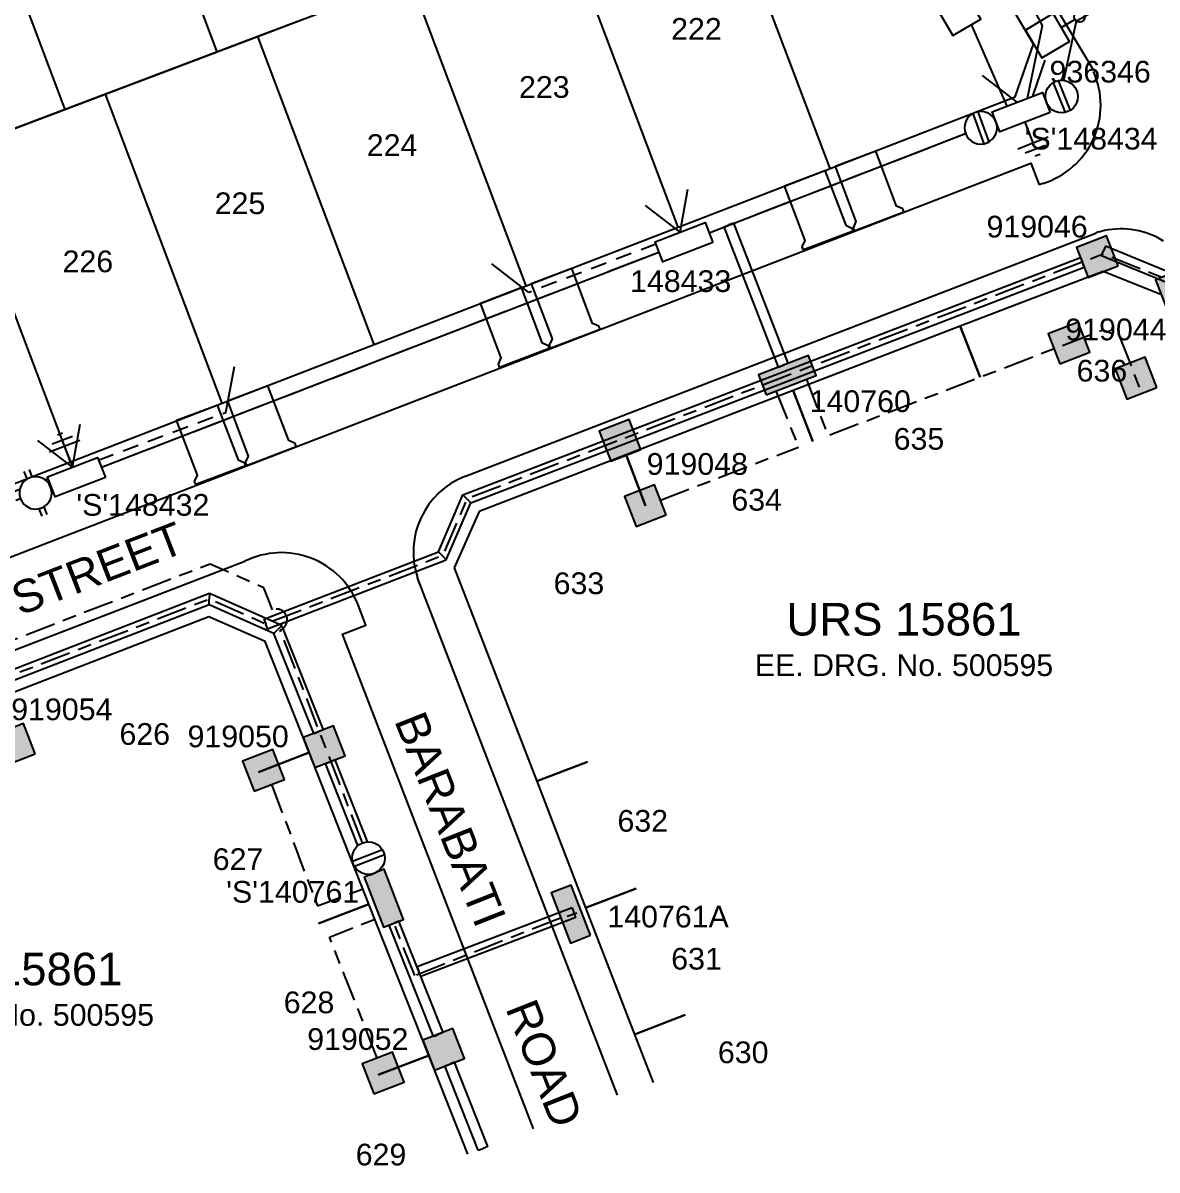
# Model space of a CAD drawing. Header units: metres. Extents: x 310835 to 311433, y 6270349 to 6270744.
# Drawn here: x 311224.4 to 311328.8, y 6270479.7 to 6270585.3 of the extents above; entities that cross this region are included whole.
import ezdxf
from ezdxf.enums import TextEntityAlignment as Align

# ---------------------------------------------------------------- set-up
doc = ezdxf.new("R2010")
doc.units = ezdxf.units.M
doc.header["$LTSCALE"] = 0.7
for name, pattern in [('Cable Exist OH', [1, 1, 0]), ('Cable Exist UG', [8.2, 4, -1.2, 1.8, -1.2]), ('Dash', [5, 3, -2]), ('IE Trench LV', [6.5, 5, -1.5])]:
    doc.linetypes.add(name, pattern=pattern)
doc.layers.get('0').update_dxf_attribs({"color": 6})
for name, color, linetype in [('_User Miscellaneous11', 7, 'Continuous'), ('_User Miscellaneous4', 7, 'Continuous'), ('_User Miscellaneous6', 7, 'Continuous'), ('_User Miscellaneous7', 150, 'Continuous'), ('_User Miscellaneous8', 7, 'Continuous'), ('_User_LV_Exist', 7, 'Continuous'), ('Cadastre Developer_SP_NEW', 4, 'Continuous'), ('Cadastre Land Parcels_SP_EXT', 4, 'Continuous'), ('Cadastre Roads_SP_EXT', 4, 'Continuous'), ('Cadastre Roads_SP_NEW', 8, 'Continuous'), ('Duct_SP_EXT', 4, 'Continuous'), ('Equip_LV_NEW', 5, 'Continuous'), ('Mains_LV_NEW_R6', 2, 'Continuous'), ('Mains_LV_NEW_T84', 2, 'Continuous'), ('Services_SP_NEW_UG', 2, 'Continuous'), ('SupportsUG_SP_LV_EXT', 7, 'Continuous'), ('SupportsUG_SP_LV_NEW', 2, 'Continuous'), ('SupportsUG_SP_LV_SL_EXT', 7, 'Continuous'), ('SupportsUG_SP_LV_SL_NEW', 2, 'Continuous'), ('Trench_SP_EXT', 7, 'Continuous'), ('Trench_SP_NEW', 2, 'Continuous'), ('UG_Details_SP_MISC', 7, 'Continuous')]:
    doc.layers.add(name, color=color, linetype=linetype)
doc.layers.add('_User Miscellaneous12', color=7, linetype='Continuous', lineweight=35)
doc.layers.add('_User Miscellaneous5', color=7, linetype='Continuous', lineweight=35)
doc.layers.add('_User Notes', color=7, linetype='Continuous', plot=False)
doc.styles.add('ARIAL', font='arial.ttf', dxfattribs={"height": 2})
doc.styles.add('ARIAL 3.0', font='arial.ttf', dxfattribs={"height": 3})
doc.styles.add('COLUMN_LABEL', font='arial.ttf')
doc.styles.add('POLE_LABEL', font='arial.ttf')
doc.styles.add('SL_LABEL', font='arial.ttf')
doc.styles.get("Standard").update_dxf_attribs({"font": 'arial.ttf'})
doc.styles.add('style1', font='iso3098b.shx')
doc.linetypes.add('Cable New UG', pattern='A,8,-1,["x",style1,S=3.5,R=0,X=0.35,Y=-1],-3.5', length=12.5)
doc.linetypes.add('Cable Z', pattern='A,8,-1,["Z",Standard,S=2.5,R=0,X=0.35,Y=-1.25],-3.5', length=12.5)

# ---------------------------------------------------------------- blocks, each defined once
blk = doc.blocks.new('PILLAR_EXT')
blk.add_hatch(color=256).paths.add_polyline_path([(-2.475, 2.49), (-2.475, 0.51), (2.475, 0.51), (2.475, 2.49)])
blk.add_lwpolyline([(-2.475, 0.51), (2.475, 0.51), (2.475, 2.49), (-2.475, 2.49)], close=True)
for tag, p, flags in [('OWNED_BY', (0, 1.3), 9), ('STATE', (0, 1.1), 9), ('SUPPORT_TYPE', (0, 0.9), 9), ('USAGE', (0, 0.7), 9), ('LEGEND', (0, 0.5), 9), ('LOCATION', (0, 0.3), 9), ('NOTES', (0, 0.1), 9), ('PARENT', (0, -0.1), 9), ('STREETNAME', (0, -0.3), 9), ('SUBURB', (0, -0.5), 1)]:
    blk.add_attdef(tag, p, '', height=0.2, dxfattribs=dict(flags=flags))
at = {"layer": '_User Miscellaneous6', "style": 'ARIAL', "flags": 8}
blk.add_attdef('ASSET_NUM', text='', height=2, dxfattribs=at).set_placement((1.5, 7.5), align=Align.TOP_LEFT)
blk = doc.blocks.new('*U37')
at = {"layer": '_User Miscellaneous7'}
blk.add_hatch(color=256, dxfattribs=at).paths.add_polyline_path([(-1.49, -4.51), (-1.49, -7.49), (1.48, -7.49), (1.48, -4.51)])
at = {"layer": '_User Miscellaneous8'}
blk.add_hatch(color=256, dxfattribs=at).paths.add_polyline_path([(-1.49, 1.48), (-1.49, -1.49), (1.48, -1.49), (1.48, 1.48)])
at = {"layer": '_User Miscellaneous7'}
blk.add_lwpolyline([(1.48, -7.49), (1.48, -4.51), (-1.49, -4.51), (-1.49, -7.49)], close=True, dxfattribs=at)
at = {"layer": '_User Miscellaneous8'}
blk.add_lwpolyline([(1.48, -1.49), (1.48, 1.48), (-1.49, 1.48), (-1.49, -1.49)], close=True, dxfattribs=at)
at = {"flags": 9}
for tag, style, p in [('STRUCTURE_PLANT_NUMBER', 'POLE_LABEL', (1.81, 0.03)), ('STREET_CODE', 'COLUMN_LABEL', (1.81, -0.2))]:
    blk.add_attdef(tag, text='', height=0.2, dxfattribs=dict(at, style=style)).set_placement(p, align=Align.MIDDLE_LEFT)
for tag, p in [('COLUMN_TYPE', (1.81, -0.4)), ('OWNED_BY', (1.81, -0.6)), ('STATE', (1.81, -0.8)), ('USAGE', (1.81, -1)), ('STREETNAME', (1.81, -1.6)), ('SUBURB', (1.81, -1.8)), ('LEGEND', (1.81, -1.2)), ('LOCATION', (1.81, -1.4)), ('NOTES', (1.81, -2))]:
    blk.add_attdef(tag, text='', height=0.2, dxfattribs=at).set_placement(p, align=Align.MIDDLE_LEFT)
at = {"flags": 1}
blk.add_attdef('Z', (1.81, -2.35), '', height=0.2, dxfattribs=at)
at = {"layer": '_User Miscellaneous6', "style": 'ARIAL', "flags": 8}
blk.add_attdef('ASSET_NUM', text='', height=2, dxfattribs=at).set_placement((2, 2), align=Align.MIDDLE_LEFT)
blk = doc.blocks.new('*U89')
at = {"layer": '_User Miscellaneous7'}
blk.add_hatch(color=256, dxfattribs=at).paths.add_polyline_path([(-0.47, -12.51), (2.5, -12.51), (2.5, -9.54), (-0.47, -9.54)])
at = {"layer": '_User Miscellaneous8'}
blk.add_hatch(color=256, dxfattribs=at).paths.add_polyline_path([(-1.49, -1.49), (1.48, -1.49), (1.48, 1.48), (-1.49, 1.48)])
at = {"layer": '_User Miscellaneous7'}
blk.add_lwpolyline([(2.5, -12.51), (2.5, -9.54), (-0.47, -9.54), (-0.47, -12.51)], close=True, dxfattribs=at)
at = {"layer": '_User Miscellaneous8'}
blk.add_lwpolyline([(1.48, -1.49), (1.48, 1.48), (-1.49, 1.48), (-1.49, -1.49)], close=True, dxfattribs=at)
at = {"flags": 9}
for tag, style, p in [('STRUCTURE_PLANT_NUMBER', 'POLE_LABEL', (1.81, 0.03)), ('STREET_CODE', 'COLUMN_LABEL', (1.81, -0.2))]:
    blk.add_attdef(tag, text='', height=0.2, dxfattribs=dict(at, style=style)).set_placement(p, align=Align.MIDDLE_LEFT)
for tag, p in [('COLUMN_TYPE', (1.81, -0.4)), ('OWNED_BY', (1.81, -0.6)), ('STATE', (1.81, -0.8)), ('USAGE', (1.81, -1)), ('STREETNAME', (1.81, -1.6)), ('SUBURB', (1.81, -1.8)), ('LEGEND', (1.81, -1.2)), ('LOCATION', (1.81, -1.4)), ('NOTES', (1.81, -2))]:
    blk.add_attdef(tag, text='', height=0.2, dxfattribs=at).set_placement(p, align=Align.MIDDLE_LEFT)
at = {"flags": 1}
blk.add_attdef('Z', (1.81, -2.35), '', height=0.2, dxfattribs=at)
at = {"layer": '_User Miscellaneous6', "style": 'ARIAL', "flags": 8}
blk.add_attdef('ASSET_NUM', text='', height=2, dxfattribs=at).set_placement((2, 2), align=Align.MIDDLE_LEFT)
blk = doc.blocks.new('*U88')
at = {"layer": '_User Miscellaneous7'}
blk.add_hatch(color=256, dxfattribs=at).paths.add_polyline_path([(-2.23, -13.22), (0.74, -13.22), (0.74, -10.25), (-2.23, -10.25)])
at = {"layer": '_User Miscellaneous8'}
blk.add_hatch(color=256, dxfattribs=at).paths.add_polyline_path([(-1.49, -1.49), (1.48, -1.49), (1.48, 1.48), (-1.49, 1.48)])
at = {"layer": '_User Miscellaneous7'}
blk.add_lwpolyline([(0.74, -13.22), (0.74, -10.25), (-2.23, -10.25), (-2.23, -13.22)], close=True, dxfattribs=at)
at = {"layer": '_User Miscellaneous8'}
blk.add_lwpolyline([(1.48, -1.49), (1.48, 1.48), (-1.49, 1.48), (-1.49, -1.49)], close=True, dxfattribs=at)
at = {"flags": 9}
for tag, style, p in [('STRUCTURE_PLANT_NUMBER', 'POLE_LABEL', (1.81, 0.03)), ('STREET_CODE', 'COLUMN_LABEL', (1.81, -0.2))]:
    blk.add_attdef(tag, text='', height=0.2, dxfattribs=dict(at, style=style)).set_placement(p, align=Align.MIDDLE_LEFT)
for tag, p in [('COLUMN_TYPE', (1.81, -0.4)), ('OWNED_BY', (1.81, -0.6)), ('STATE', (1.81, -0.8)), ('USAGE', (1.81, -1)), ('STREETNAME', (1.81, -1.6)), ('SUBURB', (1.81, -1.8)), ('LEGEND', (1.81, -1.2)), ('LOCATION', (1.81, -1.4)), ('NOTES', (1.81, -2))]:
    blk.add_attdef(tag, text='', height=0.2, dxfattribs=at).set_placement(p, align=Align.MIDDLE_LEFT)
at = {"flags": 1}
blk.add_attdef('Z', (1.81, -2.35), '', height=0.2, dxfattribs=at)
at = {"layer": '_User Miscellaneous6', "style": 'ARIAL', "flags": 8}
blk.add_attdef('ASSET_NUM', text='', height=2, dxfattribs=at).set_placement((2, 2), align=Align.MIDDLE_LEFT)
blk = doc.blocks.new('*U90')
at = {"layer": '_User Miscellaneous7'}
blk.add_hatch(color=256, dxfattribs=at).paths.add_polyline_path([(-1.49, -7.95), (1.48, -7.95), (1.48, -4.98), (-1.49, -4.98)])
at = {"layer": '_User Miscellaneous8'}
blk.add_hatch(color=256, dxfattribs=at).paths.add_polyline_path([(-1.49, -1.49), (1.48, -1.49), (1.48, 1.48), (-1.49, 1.48)])
at = {"layer": '_User Miscellaneous7'}
blk.add_lwpolyline([(1.48, -7.95), (1.48, -4.98), (-1.49, -4.98), (-1.49, -7.95)], close=True, dxfattribs=at)
at = {"layer": '_User Miscellaneous8'}
blk.add_lwpolyline([(1.48, -1.49), (1.48, 1.48), (-1.49, 1.48), (-1.49, -1.49)], close=True, dxfattribs=at)
at = {"flags": 9}
for tag, style, p in [('STRUCTURE_PLANT_NUMBER', 'POLE_LABEL', (1.81, 0.03)), ('STREET_CODE', 'COLUMN_LABEL', (1.81, -0.2))]:
    blk.add_attdef(tag, text='', height=0.2, dxfattribs=dict(at, style=style)).set_placement(p, align=Align.MIDDLE_LEFT)
for tag, p in [('COLUMN_TYPE', (1.81, -0.4)), ('OWNED_BY', (1.81, -0.6)), ('STATE', (1.81, -0.8)), ('USAGE', (1.81, -1)), ('STREETNAME', (1.81, -1.6)), ('SUBURB', (1.81, -1.8)), ('LEGEND', (1.81, -1.2)), ('LOCATION', (1.81, -1.4)), ('NOTES', (1.81, -2))]:
    blk.add_attdef(tag, text='', height=0.2, dxfattribs=at).set_placement(p, align=Align.MIDDLE_LEFT)
at = {"flags": 1}
blk.add_attdef('Z', (1.81, -2.35), '', height=0.2, dxfattribs=at)
at = {"layer": '_User Miscellaneous6', "style": 'ARIAL', "flags": 8}
blk.add_attdef('ASSET_NUM', text='', height=2, dxfattribs=at).set_placement((2, 2), align=Align.MIDDLE_LEFT)
blk = doc.blocks.new('*U35')
at = {"lineweight": -3}
blk.add_lwpolyline([(-2.48, 2.49), (2.47, 2.49), (2.47, 0.51), (-2.48, 0.51)], close=True, dxfattribs=at)
for tag, flags, p in [('STREET_CODE', 9, (1.5, 3.5)), ('OWNED_BY', 9, (1.5, 3.3)), ('OPERATED_BY', 9, (1.5, 3.1)), ('STATE', 9, (1.5, 2.7)), ('SUPPORT_TYPE', 9, (1.5, 2.5)), ('MAINTAINED_BY', 9, (1.5, 2.9)), ('USAGE', 9, (1.5, 2.3)), ('LEGEND', 9, (1.5, 2.1)), ('SUBURB', 9, (1.5, 1.7)), ('STREETNAME', 9, (1.5, 1.5)), ('PARENT', 9, (1.5, 1.9)), ('LOCATION', 9, (1.5, 1.3)), ('NOTES', 9, (1.5, 1.1)), ('Z', 1, (1.5, 0.9))]:
    blk.add_attdef(tag, text='', height=0.2, dxfattribs=dict(flags=flags)).set_placement(p, align=Align.MIDDLE_LEFT)
at = {"layer": '_User Miscellaneous4', "style": 'ARIAL', "flags": 8}
blk.add_attdef('ASSET_NUM', text='', height=2, dxfattribs=at).set_placement((2, 5.5), align=Align.MIDDLE_LEFT)
blk = doc.blocks.new('A$C1B2C29DD')
at = {"layer": 'Services_SP_NEW_UG', "color": 2, "flags": 128}
for points in [[(0, 0), (-2.1, 3.44)], [(0, 0), (2.1, 3.44)]]:
    blk.add_lwpolyline(points, dxfattribs=at)
blk = doc.blocks.new('*U57')
at = {"layer": 'Services_SP_NEW_UG', "color": 2, "flags": 128}
blk.add_lwpolyline([(-15, -0.75), (-17.25, 2.93)], dxfattribs=at)
at = {"layer": 'Services_SP_NEW_UG', "color": 2, "linetype": 'Dash', "ltscale": 0.7, "flags": 128}
blk.add_lwpolyline([(-2.47, -0.75), (-15, -0.75)], dxfattribs=at)
blk = doc.blocks.new('*U58')
at = {"layer": 'Services_SP_NEW_UG', "color": 2, "flags": 128}
blk.add_lwpolyline([(15.02, -0.75), (17.26, 2.93)], dxfattribs=at)
at = {"layer": 'Services_SP_NEW_UG', "color": 2, "linetype": 'Dash', "ltscale": 0.7, "flags": 128}
blk.add_lwpolyline([(2.47, -0.75), (15.02, -0.75)], dxfattribs=at)
blk = doc.blocks.new('*U59')
at = {"layer": 'Services_SP_NEW_UG', "color": 2, "flags": 128}
blk.add_lwpolyline([(-15.01, -0.75), (-17.25, 2.93)], dxfattribs=at)
at = {"layer": 'Services_SP_NEW_UG', "color": 2, "linetype": 'Dash', "ltscale": 0.7, "flags": 128}
blk.add_lwpolyline([(-2.47, -0.75), (-15.01, -0.75)], dxfattribs=at)
blk = doc.blocks.new('*U161')
at = {"layer": '_User Miscellaneous7', "lineweight": -3}
blk.add_lwpolyline([(-5.94, -3.03), (-5.94, -1.58)], dxfattribs=at)
blk.add_lwpolyline([(-7.42, -6), (-4.45, -6), (-4.45, -3.03), (-7.42, -3.03)], close=True, dxfattribs=at)
blk.add_circle((-5.94, -1.08), 0.5, dxfattribs=at)
at = {"layer": '_User Miscellaneous8', "color": 2, "lineweight": -3}
blk.add_lwpolyline([(-1.49, 0), (1.49, 0), (1.49, 2.97), (-1.49, 2.97)], close=True, dxfattribs=at)
at = {"style": 'POLE_LABEL', "flags": 9}
blk.add_attdef('STRUCTURE_PLANT_NUMBER', text='', height=0.2, dxfattribs=at).set_placement((1.64, 1.73), align=Align.MIDDLE_LEFT)
for tag, flags, p in [('STREET_CODE', 9, (1.64, 1.49)), ('OWNED_BY', 9, (1.64, 1.09)), ('COLUMN_TYPE', 9, (1.64, 1.29)), ('OPERATED_BY', 9, (1.64, 0.89)), ('STATE', 9, (1.64, 0.49)), ('MAINTAINED_BY', 9, (1.64, 0.69)), ('USAGE', 9, (1.64, 0.29)), ('LEGEND', 9, (1.64, 0.09)), ('SUBURB', 9, (1.64, -0.31)), ('STREETNAME', 9, (1.64, -0.51)), ('PARENT', 9, (1.64, -0.11)), ('LOCATION', 9, (1.64, -0.71)), ('NOTES', 9, (1.64, -0.91)), ('LABEL_ALIGNMENT', 9, (1.64, -1.11)), ('Z', 1, (1.64, -1.31))]:
    blk.add_attdef(tag, text='', height=0.2, dxfattribs=dict(flags=flags)).set_placement(p, align=Align.MIDDLE_LEFT)
at = {"layer": '_User Miscellaneous5', "style": 'ARIAL', "flags": 8}
blk.add_attdef('ASSET_NUM', text='', height=2, dxfattribs=at).set_placement((2, 3.49), align=Align.MIDDLE_LEFT)
blk = doc.blocks.new('*U49')
at = {"layer": '_User Miscellaneous8', "color": 2}
blk.add_line((0, 0), (0, 1.45), dxfattribs=at)
blk.add_circle((0, 1.95), 0.5, dxfattribs=at)
for tag, p, flags in [('Z', (0, 0), 1), ('OPERATED_BY', (0, -9.61), 9)]:
    blk.add_attdef(tag, p, '', height=0.2, dxfattribs=dict(flags=flags))
at = {"style": 'SL_LABEL', "flags": 9}
blk.add_attdef('STREET_CODE', text='', height=0.2, dxfattribs=at).set_placement((0, -0.2), align=Align.MIDDLE_LEFT)
at = {"flags": 9}
for tag, p in [('CONSTRUCTED_VOLTAGE', (0, -0.4)), ('CONTROL_TYPE', (0, -0.6)), ('LANTERN_PURPOSE', (0, -0.8)), ('LANTERN_TYPE', (0, -1)), ('OPERATING_VOLTAGE', (0, -1.4)), ('ORIENTATION', (0, -1.6)), ('OWNED_BY', (0, -1.8)), ('STATE', (0, -2)), ('NO_PHASES', (0, -1.2)), ('USAGE', (0, -2.2)), ('CEXIST', (0, -2.4)), ('CNEW', (0, -2.6)), ('CNUMBER', (0, -2.8)), ('CREMOVE', (0, -3)), ('CREPLACE', (0, -3.2)), ('LKINGHEIGHT', (0, -3.4)), ('LBRACKET', (0, -3.6)), ('LBRACKETVOCAB', (0, -3.8)), ('LCATEGORY', (0, -4)), ('LCHARGE1', (0, -4.2)), ('LCHARGE1PERCENT', (0, -4.4)), ('LCHARGE2', (0, -4.6)), ('LCHARGE2PERCENT', (0, -4.8)), ('LCHARGE3', (0, -5)), ('LCHARGE3PERCENT', (0, -5.2)), ('LEXIST', (0, -5.4)), ('LLAMP', (0, -5.6)), ('LLAMPVOCAB', (0, -5.8)), ('LMAST', (0, -6)), ('LMASTVOCAB', (0, -6.2)), ('LNEW', (0, -6.4)), ('LANTNUMBER', (0, -6.6)), ('LOUTREACH', (0, -7)), ('LOUTREACHVOCAB', (0, -7.2)), ('LRATECODE', (0, -7.4)), ('LREMOVE', (0, -7.6)), ('LREPLACE', (0, -7.8)), ('LTYPE', (0, -8)), ('LTYPEVOCAB', (0, -8.2)), ('LEGEND', (0, -8.4)), ('SUBURB', (0, -8.6)), ('STREETNAME', (0, -8.8)), ('LOCATION', (0, -9)), ('NOTES', (0, -9.2)), ('MAINTAINED_BY', (0, -9.86))]:
    blk.add_attdef(tag, text='', height=0.2, dxfattribs=at).set_placement(p, align=Align.MIDDLE_LEFT)
at = {"layer": '_User Notes', "style": 'SL_LABEL', "flags": 8}
blk.add_attdef('ASSET_NUM', text='', height=2.5, dxfattribs=at).set_placement((2, 2), align=Align.MIDDLE_LEFT)
at = {"layer": '_User Notes', "flags": 8}
blk.add_attdef('LNUMBER', text='', height=2.5, dxfattribs=at).set_placement((1.2, -2.8), align=Align.MIDDLE_LEFT)
blk = doc.blocks.new('LV_UG_LINKS_OPEN_NEW')
blk.add_wipeout([(-1.17, 0.93), (-1.28, 0.78), (-1.36, 0.61), (-1.43, 0.44), (-1.47, 0.25), (-1.49, 0.07), (-1.49, -0.12), (-1.46, -0.31), (-1.41, -0.49), (-1.34, -0.66), (-1.25, -0.82), (-1.13, -0.97), (-1, -1.11), (-0.86, -1.22), (-0.7, -1.32), (-0.53, -1.4), (-0.35, -1.45), (-0.16, -1.49), (0.03, -1.49), (0.21, -1.48), (0.4, -1.44), (0.57, -1.38), (0.74, -1.3), (0.9, -1.19), (1.04, -1.07), (1.17, -0.93), (1.28, -0.78), (1.36, -0.61), (1.43, -0.44), (1.47, -0.25), (1.49, -0.07), (1.49, 0.12), (1.46, 0.31), (1.41, 0.49), (1.34, 0.66), (1.25, 0.82), (1.13, 0.97), (1, 1.11), (0.86, 1.22), (0.7, 1.32), (0.53, 1.4), (0.35, 1.45), (0.16, 1.49), (-0.03, 1.49), (-0.21, 1.48), (-0.4, 1.44), (-0.57, 1.38), (-0.74, 1.3), (-0.9, 1.19), (-1.04, 1.07)])
for p, q in [((-0.25, 1.47), (-0.25, 2.22)), ((0.25, 1.47), (0.25, 2.22)), ((-0.25, -1.47), (-0.25, -2.22)), ((0.25, -1.47), (0.25, -2.22))]:
    blk.add_line(p, q)
blk.add_lwpolyline([(1.49, 0, 1), (-1.49, 0, 1)], format="xyb", close=True)
for tag, p, flags in [('ORIENTATION', (0, 0), 9), ('Z', (0, 0), 1), ('USAGE', (0, -0.2), 9), ('NOTES', (0, -0.4), 9)]:
    blk.add_attdef(tag, p, '', height=0.2, dxfattribs=dict(flags=flags))
blk = doc.blocks.new('Earth')
for p, q in [((0, -2.04), (0, 0)), ((-1.5, -2.04), (1.5, -2.04)), ((-1, -2.64), (1, -2.64)), ((-0.25, -3.24), (0.25, -3.24))]:
    blk.add_line(p, q)
blk = doc.blocks.new('A$C7DAD38F0')
at = {"layer": '_User Miscellaneous11', "color": 3, "style": 'ARIAL'}
blk.add_attdef('DRG_NO', text='', height=2, dxfattribs=at).set_placement((0, -4.23), align=Align.MIDDLE_CENTER)
at = {"layer": '_User Miscellaneous6', "color": 2, "style": 'ARIAL 3.0'}
blk.add_attdef('URS___', text='', height=3, dxfattribs=at).set_placement((0, 0), align=Align.MIDDLE_CENTER)
blk = doc.blocks.new('*U134')
for tag, flags, p in [('ACTUAL_STATUS', 9, (1.5, 0)), ('CONSTRUCTED_VOLTAGE', 9, (1.5, -0.2)), ('OPERATING_VOLTAGE', 9, (1.5, -0.6)), ('ORIENTATION', 9, (1.5, -0.8)), ('STATE', 9, (1.5, -1)), ('NO_PHASES', 9, (1.5, -0.4)), ('SWITCH_TYPE', 9, (1.5, -1.2)), ('OWNED_BY', 9, (1.5, -1.8)), ('OPERATED_BY', 9, (1.5, -2)), ('USAGE', 9, (1.5, -1.4)), ('NOTES', 9, (1.5, -1.6)), ('MAINTAINED_BY', 9, (1.5, -2.2)), ('TYPE', 9, (1.5, -2.6)), ('Z', 1, (1.5, -2.8)), ('NUMBER_OF_PHASES', 9, (1.5, -2.4))]:
    blk.add_attdef(tag, text='', height=0.2, dxfattribs=dict(flags=flags)).set_placement(p, align=Align.MIDDLE_LEFT)
blk.add_wipeout([(-4.86, -1.74), (-4.72, -1.86), (-4.56, -1.97), (-4.39, -2.05), (-4.22, -2.12), (-4.03, -2.16), (-3.85, -2.18), (-3.66, -2.17), (-3.47, -2.14), (-3.29, -2.09), (-3.12, -2.01), (-2.96, -1.92), (-2.81, -1.8), (-2.68, -1.67), (-2.56, -1.52), (-2.47, -1.36), (-2.39, -1.19), (-2.34, -1.01), (-2.31, -0.82), (-2.31, -0.64), (-2.32, -0.45), (-2.37, -0.27), (-2.43, -0.09), (-2.51, 0.08), (-2.62, 0.23), (-2.74, 0.37), (-2.88, 0.5), (-3.04, 0.6), (-3.21, 0.69), (-3.38, 0.75), (-3.57, 0.79), (-3.75, 0.81), (-3.94, 0.8), (-4.13, 0.77), (-4.31, 0.72), (-4.48, 0.65), (-4.64, 0.55), (-4.79, 0.44), (-4.92, 0.3), (-5.04, 0.16), (-5.13, -0.01), (-5.21, -0.18), (-5.26, -0.36), (-5.29, -0.54), (-5.29, -0.73), (-5.28, -0.92), (-5.24, -1.1), (-5.17, -1.28), (-5.09, -1.44), (-4.98, -1.6)])
for p, q in [((-2.32, -0.43), (-5.28, -0.43)), ((-2.32, -0.93), (-5.28, -0.93))]:
    blk.add_line(p, q)
blk.add_circle((-3.8, -0.68), 1.5)
blk = doc.blocks.new('LV_UG_LINKS_CLOSED_NEW')
for tag, flags, p in [('MAINTAINED_BY', 9, (1.5, -2.2)), ('TYPE', 9, (1.5, -2.6)), ('Z', 1, (1.5, -2.8)), ('NUMBER_OF_PHASES', 9, (1.5, -2.4))]:
    blk.add_attdef(tag, text='', height=0.2, dxfattribs=dict(flags=flags)).set_placement(p, align=Align.MIDDLE_LEFT)
blk.add_wipeout([(-1.06, 1.06), (-1.18, 0.92), (-1.29, 0.76), (-1.37, 0.59), (-1.43, 0.42), (-1.48, 0.23), (-1.49, 0.05), (-1.49, -0.14), (-1.46, -0.33), (-1.41, -0.51), (-1.33, -0.68), (-1.24, -0.84), (-1.12, -0.99), (-0.99, -1.12), (-0.84, -1.24), (-0.68, -1.33), (-0.51, -1.41), (-0.33, -1.46), (-0.14, -1.49), (0.05, -1.49), (0.23, -1.48), (0.42, -1.43), (0.59, -1.37), (0.76, -1.29), (0.92, -1.18), (1.06, -1.06), (1.18, -0.92), (1.29, -0.76), (1.37, -0.59), (1.43, -0.42), (1.48, -0.23), (1.49, -0.05), (1.49, 0.14), (1.46, 0.33), (1.41, 0.51), (1.33, 0.68), (1.24, 0.84), (1.12, 0.99), (0.99, 1.12), (0.84, 1.24), (0.68, 1.33), (0.51, 1.41), (0.33, 1.46), (0.14, 1.49), (-0.05, 1.49), (-0.23, 1.48), (-0.42, 1.43), (-0.59, 1.37), (-0.76, 1.29), (-0.92, 1.18)])
for p, q in [((-0.25, -1.48), (-0.25, 1.48)), ((0.25, -1.48), (0.25, 1.48))]:
    blk.add_line(p, q)
blk.add_circle((0, 0), 1.5)
at = {"flags": 9}
for tag, p in [('ACTUAL_STATUS', (1.5, 0)), ('CONSTRUCTED_VOLTAGE', (1.5, -0.2)), ('OPERATING_VOLTAGE', (1.5, -0.6)), ('ORIENTATION', (1.5, -0.8)), ('STATE', (1.5, -1)), ('NO_PHASES', (1.5, -0.4)), ('SWITCH_TYPE', (1.5, -1.2)), ('OWNED_BY', (1.5, -1.8)), ('OPERATED_BY', (1.5, -2)), ('USAGE', (1.5, -1.4)), ('NOTES', (1.5, -1.6))]:
    blk.add_attdef(tag, text='', height=0.2, dxfattribs=at).set_placement(p, align=Align.MIDDLE_LEFT)
blk = doc.blocks.new('PILLAR_EXT-flat-1')
at = {"layer": 'SupportsUG_SP_LV_EXT'}
blk.add_hatch(color=256, dxfattribs=at).paths.add_polyline_path([(-1.43, -3.21), (0.42, -2.49), (-1.37, 2.13), (-3.21, 1.41)])
blk.add_lwpolyline([(0.42, -2.49), (-1.37, 2.13), (-3.21, 1.41), (-1.43, -3.21)], close=True, dxfattribs=at)
at = {"layer": '_User Miscellaneous6', "style": 'ARIAL', "flags": 8}
blk.add_attdef('ASSET_NUM', text='', height=2, rotation=111.1042, dxfattribs=at).set_placement((-7.54, -1.3), align=Align.TOP_LEFT)
at = {"layer": 'SupportsUG_SP_LV_EXT'}
for tag, p, flags in [('SUPPORT_TYPE', (-0.84, -0.32), 9), ('LOCATION', (-0.28, -0.11), 9), ('STREETNAME', (0.28, 0.11), 9), ('SUBURB', (0.47, 0.18), 1), ('OWNED_BY', (-1.21, -0.47), 9), ('STATE', (-1.03, -0.4), 9), ('USAGE', (-0.65, -0.25), 9), ('LEGEND', (-0.47, -0.18), 9), ('NOTES', (-0.09, -0.04), 9), ('PARENT', (0.09, 0.04), 9)]:
    blk.add_attdef(tag, p, '', height=0.2, rotation=111.1042, dxfattribs=dict(at, flags=flags))

msp = doc.modelspace()

# ---------------------------------------------------------------- linework, layer by layer
at = {"layer": '_User_LV_Exist', "color": 7, "linetype": 'Cable Exist UG', "flags": 128}
for points in [[(311296.54, 6270552.51), (311298.53, 6270547.33), (311323.85, 6270557.07), (311325.38, 6270556.46), (311327.42, 6270551.24)], [(311293.72, 6270551.46), (311295.81, 6270546.28)], [(311283.1, 6270541.39), (311295.81, 6270546.28)], [(311247.36, 6270531.29), (311246.58, 6270533.32), (311241.62, 6270535.5), (311175.9, 6270510.13), (311183.38, 6270491.19), (311192.64, 6270494.85), (311198.13, 6270480.95), (311194.93, 6270479.69), (311194.43, 6270480.95)], [(311255.66, 6270509.81), (311248.08, 6270529.43)], [(311257.02, 6270490), (311252.62, 6270501.14), (311257.26, 6270502.97)], [(311260.47, 6270497.59), (311258.56, 6270502.43)]]:
    msp.add_lwpolyline(points, dxfattribs=at)
at = {"layer": '_User_LV_Exist', "color": 7, "linetype": 'Cable Exist UG', "elevation": 76.83, "flags": 128}
msp.add_lwpolyline([(311273.9, 6270502.9), (311260.47, 6270497.59)], dxfattribs=at)
at = {"layer": '_User_LV_Exist', "color": 7, "linetype": 'Cable Exist UG'}
msp.add_arc((311247.72, 6270530.36), 1, 291.1208, 111.1208, dxfattribs=at)
at = {"layer": 'Cadastre Developer_SP_NEW'}
for p, q in [((311242.28, 6270582.68), (311231.67, 6270610.74)), ((311217.64, 6270605.44), (311228.24, 6270577.37)), ((311298.72, 6270571.94), (311288.12, 6270599.99)), ((311284.72, 6270566.54), (311274.09, 6270594.69)), ((311317.47, 6270583.4), (311312.12, 6270592.38)), ((311260.06, 6270589.39), (311246.02, 6270584.09)), ((311270.73, 6270561.14), (311260.06, 6270589.39)), ((311242.28, 6270582.68), (311254.44, 6270587.27)), ((311246.02, 6270584.09), (311231.99, 6270578.79)), ((311256.74, 6270555.73), (311246.02, 6270584.09)), ((311315.78, 6270578.53), (311317.47, 6270583.4)), ((311228.24, 6270577.37), (311242.28, 6270582.68)), ((311231.99, 6270578.79), (311217.96, 6270573.49)), ((311242.74, 6270550.33), (311231.99, 6270578.79)), ((311298.72, 6270571.94), (311315.78, 6270578.53)), ((311216.08, 6270572.78), (311228.24, 6270577.37)), ((311228.75, 6270544.93), (311217.96, 6270573.49)), ((311284.72, 6270566.54), (311298.72, 6270571.94)), ((311270.73, 6270561.14), (311284.72, 6270566.54)), ((311256.74, 6270555.73), (311270.73, 6270561.14)), ((311242.74, 6270550.33), (311256.74, 6270555.73)), ((311228.75, 6270544.93), (311242.74, 6270550.33)), ((311214.75, 6270539.53), (311228.75, 6270544.93))]:
    msp.add_line(p, q, dxfattribs=at)
at = {"layer": 'Cadastre Land Parcels_SP_EXT', "linetype": 'Continuous'}
for p, q in [((311323.88, 6270562.44), (311310.72, 6270557.42)), ((311329.25, 6270560.3), (311323.88, 6270562.44)), ((311310.72, 6270557.42), (311295.32, 6270551.49)), ((311312.54, 6270552.72), (311310.72, 6270557.42)), ((311310.72, 6270557.42), (311312.54, 6270552.72)), ((311295.32, 6270551.49), (311279.93, 6270545.55)), ((311297.14, 6270546.8), (311295.32, 6270551.49)), ((311295.32, 6270551.49), (311297.14, 6270546.8)), ((311279.93, 6270545.55), (311266.4, 6270540.33)), ((311281.73, 6270540.87), (311279.93, 6270545.55)), ((311279.93, 6270545.55), (311281.73, 6270540.87)), ((311266.4, 6270540.33), (311264.11, 6270535.16)), ((311264.11, 6270535.16), (311271.71, 6270515.49)), ((311241.51, 6270530.64), (311221.96, 6270523.09)), ((311246.7, 6270528.36), (311241.51, 6270530.64)), ((311250.74, 6270518.13), (311246.7, 6270528.36)), ((311246.08, 6270516.33), (311250.74, 6270518.13)), ((311250.74, 6270518.13), (311246.08, 6270516.33)), ((311256.25, 6270504.19), (311250.74, 6270518.13)), ((311271.71, 6270515.49), (311276.37, 6270517.3)), ((311276.38, 6270517.28), (311271.71, 6270515.49)), ((311271.71, 6270515.49), (311276.21, 6270503.83)), ((311276.21, 6270503.83), (311280.87, 6270505.63)), ((311280.87, 6270505.63), (311276.21, 6270503.83)), ((311256.25, 6270504.19), (311251.59, 6270502.39)), ((311251.59, 6270502.39), (311256.25, 6270504.19)), ((311261.76, 6270490.25), (311256.25, 6270504.19)), ((311276.21, 6270503.83), (311280.71, 6270492.17)), ((311280.71, 6270492.17), (311285.38, 6270493.97)), ((311285.38, 6270493.97), (311280.71, 6270492.17)), ((311280.71, 6270492.17), (311282.43, 6270487.74)), ((311257.1, 6270488.45), (311261.76, 6270490.25)), ((311261.76, 6270490.25), (311257.1, 6270488.45)), ((311265.36, 6270481.14), (311261.76, 6270490.25))]:
    msp.add_line(p, q, dxfattribs=at)
at = {"layer": 'Cadastre Roads_SP_NEW'}
msp.add_line((311322.95, 6270581.05), (311315.13, 6270594.17), dxfattribs=at)
for points in [[(311305.53, 6270567.93), (311305.42, 6270568.21), (311304.84, 6270568.47), (311302.93, 6270573.53), (311299.19, 6270572.12), (311301.1, 6270567.06), (311300.84, 6270566.48), (311300.94, 6270566.2)], [(311296.27, 6270564.43), (311296.16, 6270564.71), (311296.42, 6270565.29), (311294.51, 6270570.35), (311298.25, 6270571.76), (311300.16, 6270566.7), (311300.74, 6270566.44), (311300.85, 6270566.16)], [(311277.54, 6270557.13), (311277.43, 6270557.41), (311276.85, 6270557.67), (311274.94, 6270562.73), (311271.2, 6270561.31), (311273.11, 6270556.25), (311272.85, 6270555.67), (311272.95, 6270555.39)], [(311268.28, 6270553.62), (311268.17, 6270553.9), (311268.43, 6270554.48), (311266.52, 6270559.54), (311270.26, 6270560.96), (311272.17, 6270555.9), (311272.76, 6270555.64), (311272.86, 6270555.36)], [(311249.55, 6270546.32), (311249.44, 6270546.6), (311248.86, 6270546.87), (311246.95, 6270551.92), (311243.21, 6270550.51), (311245.12, 6270545.45), (311244.86, 6270544.87), (311244.97, 6270544.59)], [(311240.29, 6270542.82), (311240.18, 6270543.1), (311240.45, 6270543.68), (311238.53, 6270548.74), (311242.27, 6270550.15), (311244.19, 6270545.1), (311244.77, 6270544.84), (311244.87, 6270544.55)]]:
    msp.add_lwpolyline(points, close=True, dxfattribs=at)
at = {"layer": 'Cadastre Roads_SP_NEW', "linetype": 'Continuous'}
msp.add_lwpolyline([(311221.56, 6270535.52), (311317.2, 6270572.44), (311317.97, 6270570.43)], dxfattribs=at)
at = {"layer": 'Cadastre Roads_SP_NEW', "linetype": 'Continuous', "flags": 128}
msp.add_lwpolyline([(311318.32, 6270570.56), (311317.97, 6270570.43)], dxfattribs=at)
at = {"layer": 'Cadastre Roads_SP_NEW', "flags": 128}
for points in [[(311265.14, 6270543.6), (311323.19, 6270565.99)], [(311244.82, 6270535.75), (311105.01, 6270481.79)], [(311279.14, 6270486.57), (311260.72, 6270534.23)], [(311271.42, 6270483.48), (311253.82, 6270529.04), (311255.97, 6270529.87), (311255.25, 6270531.74)]]:
    msp.add_lwpolyline(points, dxfattribs=at)
at = {"layer": 'Cadastre Roads_SP_NEW', "linetype": 'Continuous'}
msp.add_arc((311316.11, 6270577.77), 7.54, 287.0202, 24.2204, dxfattribs=at)
at = {"layer": 'Cadastre Roads_SP_NEW'}
for centre, radius, start, end in [((311325.52, 6270558.97), 7.4, 101.8849, 108.3739), ((311325.52, 6270558.97), 7.4, 58.1411, 101.8849), ((311267.84, 6270536.6), 7.5, 111.1042, 198.3994), ((311248.2, 6270528.99), 7.56, 21.3191, 116.5535)]:
    msp.add_arc(centre, radius, start, end, dxfattribs=at)
at = {"layer": 'Duct_SP_EXT'}
for p, q in [((311288.96, 6270566.56), (311289.41, 6270566.73)), ((311293.98, 6270553.64), (311288.96, 6270566.56)), ((311289.86, 6270566.91), (311289.41, 6270566.73)), ((311294.87, 6270553.99), (311289.86, 6270566.91)), ((311293.98, 6270553.64), (311294.42, 6270553.82)), ((311294.87, 6270553.99), (311294.42, 6270553.82)), ((311274.96, 6270503.85), (311260.68, 6270498.4)), ((311274.96, 6270503.85), (311275.13, 6270503.4)), ((311275.3, 6270502.95), (311261.03, 6270497.5)), ((311275.3, 6270502.95), (311275.13, 6270503.4)), ((311260.68, 6270498.4), (311260.85, 6270497.95)), ((311261.03, 6270497.5), (311260.85, 6270497.95))]:
    msp.add_line(p, q, dxfattribs=at)
at = {"layer": 'Mains_LV_NEW_T84', "linetype": 'Cable New UG', "flags": 128}
for points in [[(311287.58, 6270566.02), (311311.21, 6270575.15)], [(311231.6, 6270544.41), (311282.96, 6270564.24)]]:
    msp.add_lwpolyline(points, dxfattribs=at)
at = {"layer": 'Trench_SP_EXT', "linetype": 'Cable Exist UG'}
msp.add_lwpolyline([(311274.51, 6270503.07), (311275.39, 6270503.37)], dxfattribs=at)
at = {"layer": 'Trench_SP_NEW', "linetype": 'IE Trench LV', "flags": 128}
for points in [[(311317.4, 6270578.6), (311318.71, 6270582.42)], [(311287.58, 6270566.02), (311314.02, 6270576.24)], [(311231.6, 6270544.41), (311282.96, 6270564.24)], [(311226.99, 6270542.62), (311171.44, 6270521.17), (311171.41, 6270521.19)]]:
    msp.add_lwpolyline(points, dxfattribs=at)
at = {"layer": 'UG_Details_SP_MISC'}
for p, q in [((311323.72, 6270563.9), (311323.91, 6270564.35)), ((311324.09, 6270564.79), (311323.91, 6270564.35)), ((311330.28, 6270562.24), (311324.09, 6270564.79)), ((311264.91, 6270541.88), (311321.8, 6270563.75)), ((311265.63, 6270541.13), (311322.14, 6270562.85)), ((311321.8, 6270563.75), (311321.97, 6270563.3)), ((311322.14, 6270562.85), (311321.97, 6270563.3)), ((311329.92, 6270561.35), (311323.72, 6270563.9)), ((311262.65, 6270536.64), (311264.91, 6270541.88)), ((311264.91, 6270541.88), (311265.27, 6270541.5)), ((311263.37, 6270535.89), (311265.63, 6270541.13)), ((311265.63, 6270541.13), (311265.27, 6270541.5)), ((311246.56, 6270530.43), (311262.65, 6270536.64)), ((311262.65, 6270536.64), (311263.01, 6270536.26)), ((311246.91, 6270529.53), (311263.37, 6270535.89)), ((311263.37, 6270535.89), (311263.01, 6270536.26)), ((311241.55, 6270532.78), (311222.65, 6270525.44)), ((311241.53, 6270531.74), (311241.54, 6270532.26)), ((311241.55, 6270532.78), (311241.54, 6270532.26)), ((311248.24, 6270529.84), (311241.55, 6270532.78)), ((311241.53, 6270531.74), (311222.99, 6270524.55)), ((311247.49, 6270529.12), (311241.53, 6270531.74)), ((311246.56, 6270530.43), (311246.74, 6270529.98)), ((311246.91, 6270529.53), (311246.74, 6270529.98)), ((311247.49, 6270529.12), (311247.87, 6270529.48)), ((311251.16, 6270519.89), (311247.49, 6270529.12)), ((311248.24, 6270529.84), (311247.87, 6270529.48)), ((311252.06, 6270520.24), (311248.24, 6270529.84)), ((311251.16, 6270519.89), (311251.61, 6270520.06)), ((311252.06, 6270520.24), (311251.61, 6270520.06)), ((311253.13, 6270517.47), (311252.68, 6270517.29)), ((311257.18, 6270507.21), (311253.13, 6270517.47)), ((311252.24, 6270517.12), (311252.68, 6270517.29)), ((311256.29, 6270506.86), (311252.24, 6270517.12)), ((311256.29, 6270506.86), (311256.74, 6270507.03)), ((311257.18, 6270507.21), (311256.74, 6270507.03)), ((311258.11, 6270502.25, 76.49), (311258.56, 6270502.43, 76.49)), ((311262.18, 6270492, 76.49), (311258.11, 6270502.25, 76.49)), ((311259.01, 6270502.61, 76.49), (311258.56, 6270502.43, 76.49)), ((311263.08, 6270492.36, 76.49), (311259.01, 6270502.61, 76.49)), ((311262.18, 6270492, 76.49), (311262.63, 6270492.18, 76.49)), ((311263.08, 6270492.36, 76.49), (311262.63, 6270492.18, 76.49)), ((311263.25, 6270489.27), (311263.69, 6270489.44)), ((311266.31, 6270481.51), (311263.25, 6270489.27)), ((311264.14, 6270489.62), (311263.69, 6270489.44)), ((311267.21, 6270481.86), (311264.14, 6270489.62)), ((311266.31, 6270481.51), (311266.76, 6270481.68)), ((311267.21, 6270481.86), (311266.76, 6270481.68))]:
    msp.add_line(p, q, dxfattribs=at)

# ---------------------------------------------------------------- block references
at = {"layer": '_User Miscellaneous12'}
for p in [(311305.53, 6270530.42), (311222.71, 6270498.2)]:
    msp.add_blockref('A$C7DAD38F0', p, dxfattribs=at).add_auto_attribs({'URS___': 'URS 15861', 'DRG_NO': 'EE. DRG. No. 500595'})
at = {"layer": 'Services_SP_NEW_UG'}
for name, p, rotation in [('*U59', (311284.73, 6270566.54), 20.76974194198768), ('*U58', (311228.73, 6270544.92), 20.48729643779392), ('*U57', (311228.75, 6270544.93), 20.69611137635092)]:
    msp.add_blockref(name, p, dxfattribs=dict(at, rotation=rotation))
at = {"layer": 'SupportsUG_SP_LV_EXT'}
ref = msp.add_blockref('PILLAR_EXT', (311295.32, 6270551.49), dxfattribs=dict(at, rotation=21.09261518741396))
ref.add_attrib('ASSET_NUM_001', '140760', (311296.84, 6270549.5), dxfattribs={"layer": '_User Miscellaneous6', "height": 2, "style": 'ARIAL'})
ref = msp.add_blockref('PILLAR_EXT', (311256.23, 6270504.18), dxfattribs=dict(at, rotation=291.1214959315694))
ref.add_attrib('ASSET_NUM_001', "'S'140761", (311243.1, 6270504.31), dxfattribs={"layer": '_User Miscellaneous6', "height": 2, "style": 'ARIAL'})
ref = msp.add_blockref('PILLAR_EXT-flat-1', (311276.23, 6270503.8), dxfattribs=at)
ref.add_attrib('ASSET_NUM_001', '140761A', (311278.21, 6270502.03), dxfattribs={"layer": '_User Miscellaneous6', "height": 2, "style": 'ARIAL', "flags": 8})
at = {"layer": 'SupportsUG_SP_LV_NEW'}
for p, rotation in [((311284.91, 6270566.06), 21.10416099634693), ((311228.94, 6270544.43), 21.10722228825019)]:
    msp.add_blockref('A$C1B2C29DD', p, dxfattribs=dict(at, rotation=rotation))
ref = msp.add_blockref('*U35', (311284.72, 6270566.54), dxfattribs=dict(at, rotation=201.1041609963469))
ref.add_attrib('ASSET_NUM_001', '148433', (311280.3, 6270560.56), dxfattribs={"layer": '_User Miscellaneous4', "height": 2, "style": 'ARIAL'})
ref = msp.add_blockref('*U35', (311228.76, 6270544.9), dxfattribs=dict(at, rotation=201.1072222882502))
ref.add_attrib('ASSET_NUM_001', "'S'148432", (311229.3, 6270539.95), dxfattribs={"layer": '_User Miscellaneous4', "height": 2, "style": 'ARIAL'})
at = {"layer": 'SupportsUG_SP_LV_SL_EXT'}
ref = msp.add_blockref('*U88', (311323.34, 6270563.83, 76.83), dxfattribs=dict(at, rotation=21.21022611210169))
ref.add_attrib('ASSET_NUM_001', '919046', (311313.13, 6270565.58, 76.83), dxfattribs={"layer": '_User Miscellaneous6', "height": 2, "style": 'ARIAL'})
ref = msp.add_blockref('*U89', (311330.63, 6270560.83), dxfattribs=dict(at, rotation=291.425221491565))
ref.add_attrib('ASSET_NUM_001', '919044', (311320.39, 6270556.11), dxfattribs={"layer": '_User Miscellaneous6', "height": 2, "style": 'ARIAL'})
ref = msp.add_blockref('*U90', (311279.37, 6270546.91), dxfattribs=dict(at, rotation=21.21022611233702))
ref.add_attrib('ASSET_NUM_001', '919048', (311281.83, 6270543.72), dxfattribs={"layer": '_User Miscellaneous6', "height": 2, "style": 'ARIAL'})
ref = msp.add_blockref('*U37', (311221.43, 6270524.48), dxfattribs=dict(at, rotation=21.21022610343975))
ref.add_attrib('ASSET_NUM_001', '919054', (311223.3, 6270521.12), dxfattribs={"layer": '_User Miscellaneous6', "height": 2, "style": 'ARIAL'})
ref = msp.add_blockref('*U37', (311252.13, 6270518.67), dxfattribs=dict(at, rotation=291.2102261136015))
ref.add_attrib('ASSET_NUM_001', '919050', (311239.54, 6270518.63), dxfattribs={"layer": '_User Miscellaneous6', "height": 2, "style": 'ARIAL'})
ref = msp.add_blockref('*U37', (311263.15, 6270490.79), dxfattribs=dict(at, rotation=291.2102261136015))
ref.add_attrib('ASSET_NUM_001', '919052', (311250.56, 6270490.75), dxfattribs={"layer": '_User Miscellaneous6', "height": 2, "style": 'ARIAL'})
at = {"layer": 'SupportsUG_SP_LV_SL_NEW', "ltscale": 0.5}
ref = msp.add_blockref('*U161', (311317.47, 6270583.4), dxfattribs=dict(at, rotation=300.6576692754221))
ref.add_attrib('ASSET_NUM_001', '936346', (311318.94, 6270579.85), dxfattribs={"layer": '_User Miscellaneous5', "height": 2, "style": 'ARIAL'})
at = {"layer": 'SupportsUG_SP_LV_SL_NEW', "ltscale": 0.5, "rotation": 300.6576692754221}
msp.add_blockref('*U49', (311320.02, 6270584.92), dxfattribs=at)

# ---------------------------------------------------------------- texts
at = {"layer": 'Cadastre Developer_SP_NEW', "style": 'ARIAL'}
for s, p in [('222', (311286.41, 6270583.79)), ('223', (311272.4, 6270578.44)), ('224', (311258.38, 6270573.09)), ('225', (311244.37, 6270567.73)), ('226', (311230.36, 6270562.38)), ('636', (311323.76, 6270552.31)), ('635', (311306.91, 6270546.03)), ('634', (311291.96, 6270540.42)), ('633', (311275.59, 6270532.73)), ('626', (311235.6, 6270518.85)), ('632', (311281.47, 6270510.85)), ('627', (311244.19, 6270507.32)), ('631', (311286.42, 6270498.15)), ('628', (311250.73, 6270494.13)), ('630', (311290.72, 6270489.53)), ('629', (311257.36, 6270480.11))]:
    msp.add_text(s, height=2, dxfattribs=at).set_placement(p, align=Align.CENTER)
at = {"layer": 'Cadastre Roads_SP_EXT'}
for s, rotation, p in [('STREET', 21.1088, (311224.08, 6270530.72)), ('BARABATI', 291.561, (311258.55, 6270521.09)), ('ROAD', 291.561, (311268.79, 6270494.59))]:
    msp.add_text(s, height=3, rotation=rotation, dxfattribs=at).set_placement(p)

# ---------------------------------------------------------------- next in the draw order: block references
at = {"layer": 'Equip_LV_NEW', "linetype": 'Cable Exist OH', "lineweight": 0}
for name, p, rotation in [('LV_UG_LINKS_CLOSED_NEW', (311320.05, 6270578.56), 202.1852904820479), ('*U134', (311259.5, 6270510.42), 21.11553442159179)]:
    msp.add_blockref(name, p, dxfattribs=dict(at, rotation=rotation))
at = {"layer": 'Equip_LV_NEW', "linetype": 'Cable Exist OH', "lineweight": 0, "xscale": -1, "rotation": 200.004118788038}
msp.add_blockref('LV_UG_LINKS_CLOSED_NEW', (311312.6, 6270575.69), dxfattribs=at)
at = {"layer": 'Equip_LV_NEW', "linetype": 'Cable Exist UG', "lineweight": 0, "ltscale": 0.5, "rotation": 21.11827539596245}
msp.add_blockref('LV_UG_LINKS_OPEN_NEW', (311225.54, 6270542.06), dxfattribs=at)

# ---------------------------------------------------------------- next in the draw order: linework, layer by layer
at = {"layer": '_User_LV_Exist', "color": 7, "linetype": 'Cable Exist UG', "flags": 128}
for points in [[(311343.78, 6270527.17), (311330.41, 6270561.46), (311323.89, 6270564.05), (311265.27, 6270541.5), (311263.01, 6270536.26), (311246.74, 6270529.98), (311241.54, 6270532.26), (311195.85, 6270514.62)], [(311247.28, 6270515.21), (311251.51, 6270504.01), (311256.17, 6270505.77)]]:
    msp.add_lwpolyline(points, dxfattribs=at)
at = {"layer": 'Mains_LV_NEW_R6', "linetype": 'Cable Z', "ltscale": 0.8}
msp.add_line((311315.04, 6270577.69), (311311.74, 6270585.19), dxfattribs=at)
at = {"layer": 'Mains_LV_NEW_T84', "linetype": 'Cable New UG', "flags": 128}
msp.add_lwpolyline([(311316.9, 6270578.41), (311318.28, 6270585.11, 0.047784), (311305.7, 6270604.65)], format="xyb", dxfattribs=at)
msp.add_lwpolyline([(311320.26, 6270580.04), (311321.43, 6270585.54), (311329.23, 6270589.91)], dxfattribs=at)
at = {"layer": 'Services_SP_NEW_UG', "color": 2, "flags": 128}
msp.add_lwpolyline([(311315.97, 6270578.05), (311312.77, 6270580.51)], dxfattribs=at)

# ---------------------------------------------------------------- next in the draw order: block references
at = {"layer": 'Equip_LV_NEW', "linetype": 'Cable Exist OH', "lineweight": 0}
for p, rotation in [((311316.68, 6270576.2), 21.09470463504295), ((311228.94, 6270544.43), 200.6961111851503)]:
    msp.add_blockref('Earth', p, dxfattribs=dict(at, rotation=rotation))
at = {"layer": 'SupportsUG_SP_LV_NEW'}
ref = msp.add_blockref('*U35', (311315.78, 6270578.53), dxfattribs=dict(at, rotation=201.0947046206147))
ref.add_attrib('ASSET_NUM_001', "'S'148434", (311316.64, 6270573.68), dxfattribs={"layer": '_User Miscellaneous4', "height": 2, "style": 'ARIAL'})

doc.saveas('drawing.dxf')
